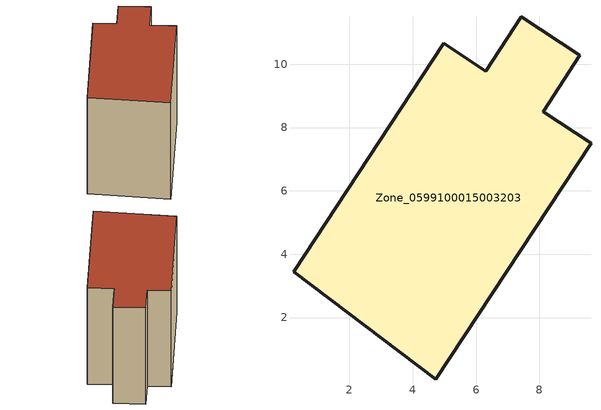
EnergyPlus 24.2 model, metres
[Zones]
Zone_0599100015003203
 floor ground (C_G): 4.73,0.06 0.23,3.45 4.97,10.66 6.3,9.78 7.43,11.49 9.28,10.28 8.12,8.51 9.63,7.51 z0.92
 wall outside (C_F): 8.12,8.51 9.28,10.28 7.43,11.49 6.3,9.78 4.97,10.66 0.23,3.45 4.73,0.06 9.63,7.51 8.12,8.51 z0.92:8.79
 roof outside (C_R): 4.73,0.06 9.63,7.51 8.12,8.51 9.28,10.28 7.43,11.49 6.3,9.78 4.97,10.66 0.23,3.45 z8.79
[BUILDING]
Pand.0599100015003203: North Axis=0; Terrain=City; Loads Convergence Tolerance Value=0.04; Temperature Convergence Tolerance Value=0.4; Solar Distribution=FullExterior; Maximum Number of Warmup Days=25; Minimum Number of Warmup Days=1
[Site:Location]
Rotterdam.The.Hague.AP_ZH_NLD Design_Conditions: Latitude=51.96; Longitude=4.45; Time Zone=1; Elevation=-4.5
[SITE:GROUNDTEMPERATURE:BUILDINGSURFACE]
18, 18, 18, 18, 18, 18, 18, 18, 18, 18, 18, 18
[MATERIAL] Thermal Absorptance=0.9; Solar Absorptance=0.7; Visible Absorptance=0.7
Name | Roughness | Thickness | Conductivity | Density | Specific Heat
G.TI.1965-1974 | MediumSmooth | 0.15 | 0.882353 | 540 | 1210
F.TI.1965-1974 | Rough | 0.3 | 0.697674 | 1920 | 840
R.TI.1965-1974 | MediumRough | 0.2 | 0.232558 | 1500 | 1000
[CONSTRUCTION]
C_G: G.TI.1965-1974
C_F: F.TI.1965-1974
C_R: R.TI.1965-1974
[ZONE]
Zone_0599100015003203: Type=1; Multiplier=1; Ceiling Height=Autocalculate; Volume=Autocalculate; Floor Area=autocalculate; Part of Total Floor Area=Yes
[ZONEINFILTRATION:DESIGNFLOWRATE]
Infil_Zone_0599100015003203: Zone or ZoneList or Space or SpaceList=Zone_0599100015003203; Schedule=AlwaysOn; Design Flow Rate Calculation Method=Flow/Area; Flow Rate per Floor Area=0.003; Constant Term Coefficient=1; Temperature Term Coefficient=0; Velocity Term Coefficient=0; Velocity Squared Term Coefficient=0
[HVACTEMPLATE:ZONE:IDEALLOADSAIRSYSTEM]
Zone_0599100015003203: Maximum Heating Supply Air Temperature=50; Minimum Cooling Supply Air Temperature=13; Maximum Heating Supply Air Humidity Ratio=0.0156; Minimum Cooling Supply Air Humidity Ratio=0.0077; Heating Limit=NoLimit; Cooling Limit=NoLimit; Dehumidification Control Type=ConstantSensibleHeatRatio; Cooling Sensible Heat Ratio=0.7; Dehumidification Setpoint=60; Humidification Control Type=None; Humidification Setpoint=30; Outdoor Air Method=None; Outdoor Air Flow Rate per Person=0.00944; Outdoor Air Flow Rate per Zone Floor Area=0; Outdoor Air Flow Rate per Zone=0; Demand Controlled Ventilation Type=None; Outdoor Air Economizer Type=NoEconomizer; Heat Recovery Type=None; Sensible Heat Recovery Effectiveness=0.7; Latent Heat Recovery Effectiveness=0.65
[ZONECONTROL:THERMOSTAT]
ThermostatControl_Zone_0599100015003203: Zone or ZoneList=Zone_0599100015003203; Control Type Schedule=DualSetpointControlType; Control 1=Thermostat_Zone_0599100015003203; Temperature Difference Between Cutout And Setpoint=0
[THERMOSTATSETPOINT:DUALSETPOINT]
Thermostat_Zone_0599100015003203: Heating Setpoint Temperature Schedule=HeatingSetpoint_Zone_0599100015003203; Cooling Setpoint Temperature Schedule=CoolingSetpoint_Zone_0599100015003203
[SCHEDULE:COMPACT]
HeatingSetpoint_Zone_0599100015003203: Through: 12/31, For: AllDays, Until: 24:00, 21
CoolingSetpoint_Zone_0599100015003203: Through: 12/31, For: AllDays, Until: 24:00, 24
DualSetpointControlType: Through: 12/31, For: AllDays, Until: 24:00, 4
AlwaysOn: Through: 12/31, For: AllDays, Until: 24:00, 1
